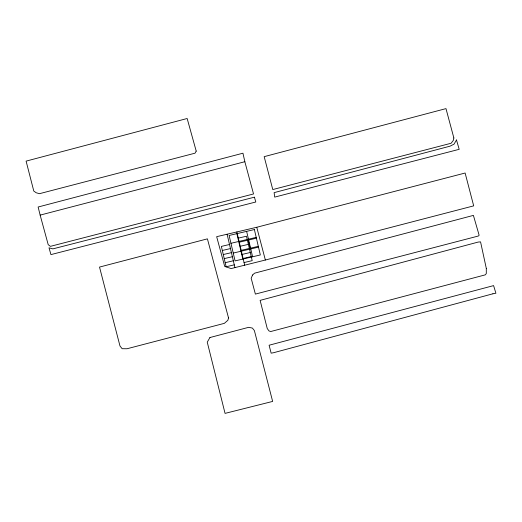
<?xml version="1.0" encoding="UTF-8"?>
<svg xmlns="http://www.w3.org/2000/svg" width="522" height="522" viewBox="0 0 522 522"><rect width="100%" height="100%" fill="white"/><g stroke="black" fill="none" stroke-linecap="round" stroke-linejoin="round"><path stroke-width="0.78" d="M40.148 215.11L244.844 161.709L242.952 153.2L38.132 207.012L40.148 215.11L48.207 244.668L50.406 246.351L253.535 193.956L244.844 161.709M256.752 227.272L465.122 173.023L473.689 205.864L265.365 260.028L231.115 268.569L224.708 266.429L216.663 236.675L256.752 227.272L265.365 260.028M238.326 238.13L246.469 236.225L252.198 260.648L244.055 262.559M230.946 243.298L256.217 237.373M229.51 244.492L221.367 246.404L226.143 266.762L234.28 264.85M239.278 242.201L247.421 240.296M256.406 238.189L248.263 240.094L250.175 248.237L258.318 246.325M222.32 250.475L230.463 248.563M240.237 246.273L248.374 244.361M223.279 254.547L231.416 252.635M241.19 250.345L249.333 248.433M233.236 253.066L258.507 247.141M224.232 258.618L232.375 256.707M242.143 254.416L250.286 252.504M225.184 262.69L233.327 260.778M243.102 258.488L251.239 256.576M246.632 231.363L252.596 256.785M236.871 231.938L244.668 265.189M236.857 233.654L242.821 259.075M227.103 234.228L234.933 267.616M486.295 268.373L486.295 273.561L485.284 274.853L270.703 331.535L268.987 330.928L267.251 328.547L260.126 300.378L478.211 242.058L480.566 241.888L486.295 268.373M453.866 137.971L453.364 140.327L451.112 143.256L272.778 189.558L264.171 156.659L445.977 108.615L453.866 137.971M228.525 317.918L227.866 320.293L224.343 323.353L127.016 348.755L122.141 348.709L119.975 345.969L99.519 267.075L207.41 238.848L228.525 317.918M252.602 274.983L251.16 278.206L255.382 294.095L478.361 236.016L479.137 235.246L473.402 215.39L254.566 273.182L252.602 274.983M196.213 151.106L195.019 153.187L39.47 193.688L36.188 192.762L33.786 191.039L26.1 161.122L187.15 118.501L196.213 151.106M209.929 337.532L207.254 342.164L225.054 413.385L272.647 401.425L254.377 330.563L252.374 328.064L248.629 327.333L209.929 337.532M456.496 139.974L454.016 144.176L449.99 146.18L274.122 192.644L274.696 197.107L459.197 149.318L456.496 139.974M492.872 293.808L273.502 352.741L271.14 353.153L269.104 345.225L493.597 285.612L495.9 293.233L492.872 293.808M254.423 197.185L52.866 248.883L49.009 247.806L50.941 254.605L255.806 201.994L254.423 197.185M254.377 229.549L229.112 235.474L235.076 260.896L260.341 254.964L254.377 229.549"/></g></svg>
